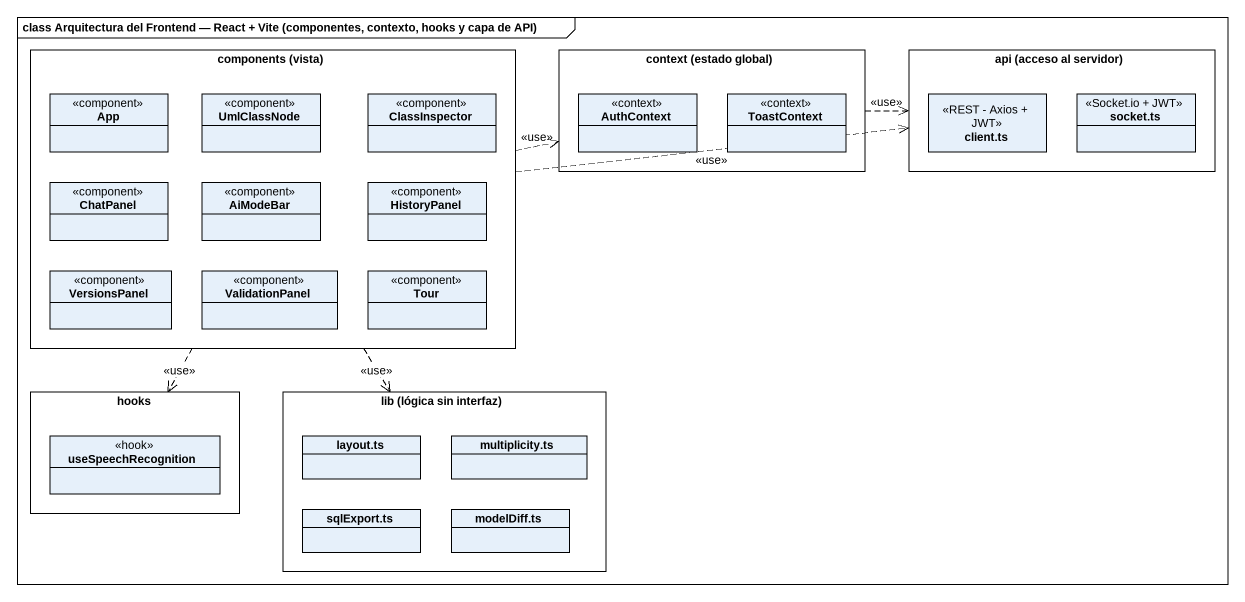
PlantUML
@startuml
mainframe class Arquitectura del Frontend — React + Vite (componentes, contexto, hooks y capa de API)
hide circle
hide empty members
rectangle "components (vista)" as components_vista {
  class App <<component>>
  class UmlClassNode <<component>>
  class ClassInspector <<component>>
  class ChatPanel <<component>>
  class AiModeBar <<component>>
  class HistoryPanel <<component>>
  class VersionsPanel <<component>>
  class ValidationPanel <<component>>
  class Tour <<component>>
}
rectangle "context (estado global)" as context_estado_global {
  class AuthContext <<context>>
  class ToastContext <<context>>
}
rectangle "api (acceso al servidor)" as api_acceso_al_servidor {
  class "client.ts" as client_ts <<REST - Axios + JWT>>
  class "socket.ts" as socket_ts <<Socket.io + JWT>>
}
rectangle hooks {
  class useSpeechRecognition <<hook>>
}
rectangle "lib (lógica sin interfaz)" as lib_lógica_sin_interfaz {
  class "layout.ts" as layout_ts
  class "multiplicity.ts" as multiplicity_ts
  class "sqlExport.ts" as sqlExport_ts
  class "modelDiff.ts" as modelDiff_ts
}
components_vista .right.> context_estado_global : <<use>>
components_vista .right.> api_acceso_al_servidor : <<use>>
components_vista ..> hooks : <<use>>
components_vista ..> lib_lógica_sin_interfaz : <<use>>
context_estado_global .right.> api_acceso_al_servidor : <<use>>
@enduml
